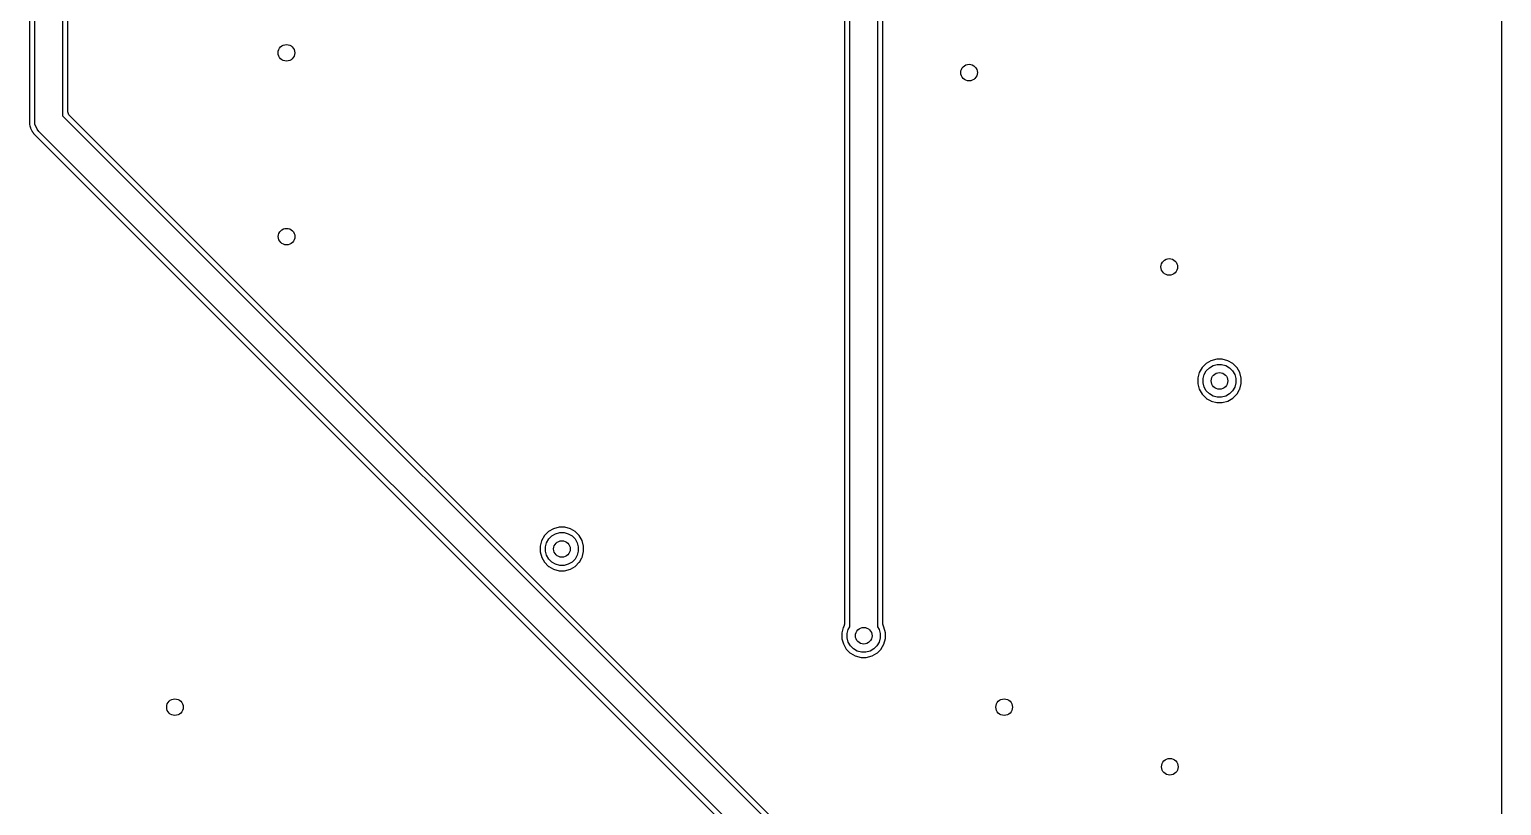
# Model space of a CAD drawing. Header units: inches. Extents: x 3.92 to 7.78, y -6.06 to -2.2.
# Drawn here: x 6.727 to 7.776, y -4.991 to -4.438 of the extents above; entities that cross this region are included whole.
import ezdxf

# ---------------------------------------------------------------- set-up
doc = ezdxf.new("R2010")
doc.units = ezdxf.units.IN
doc.header["$MEASUREMENT"] = 0
doc.layers.add('B.Cu', color=153, linetype='CONTINUOUS', true_color=0x4d7fc4)

msp = doc.modelspace()

# ---------------------------------------------------------------- linework, layer by layer
at = {"layer": 'B.Cu', "linetype": 'CONTINUOUS'}
for p, q in [((6.727, -4.2536), (6.727, -4.5045)), ((6.7308, -4.504), (6.7308, -4.2516)), ((6.7505, -4.2516), (6.7505, -4.4999)), ((7.3114, -4.864), (7.3114, -4.2656)), ((7.3311, -4.2615), (7.3311, -4.864)), ((6.7543, -4.497), (6.7543, -4.2779)), ((7.3076, -4.2685), (7.3076, -4.8622)), ((7.3349, -4.6867), (7.3349, -4.2702)), ((7.7756, -4.2694), (7.7756, -6.0237)), ((6.7552, -4.4992), (6.7543, -4.497)), ((6.727, -4.5045), (6.7271, -4.5047)), ((6.7271, -4.5047), (6.7271, -4.5058)), ((6.7271, -4.5058), (6.7274, -4.5072)), ((6.7274, -4.5072), (6.7275, -4.5074)), ((6.7275, -4.5074), (6.7276, -4.5077)), ((6.7276, -4.5077), (6.7278, -4.5084)), ((6.7278, -4.5084), (6.7278, -4.5086)), ((6.7278, -4.5086), (6.7283, -4.5096)), ((6.731, -4.5059), (6.7308, -4.504)), ((6.7325, -4.5095), (6.731, -4.5059)), ((6.7505, -4.4999), (7.567, -5.3163)), ((7.0625, -4.8065), (6.7552, -4.4992)), ((6.7283, -4.5096), (6.7283, -4.5096)), ((6.7283, -4.5096), (6.7288, -4.5107)), ((6.7288, -4.5107), (6.7289, -4.5109)), ((6.7289, -4.5109), (6.7291, -4.5112)), ((6.7291, -4.5112), (6.7294, -4.5116)), ((6.7294, -4.5116), (6.73, -4.5124)), ((6.73, -4.5124), (6.7301, -4.5126)), ((6.7301, -4.5126), (6.7304, -4.513)), ((6.7304, -4.513), (6.7306, -4.5132)), ((6.7306, -4.5132), (7.5491, -5.3317)), ((6.7337, -4.511), (6.7325, -4.5095)), ((6.7325, -4.5095), (6.7325, -4.5095)), ((7.553, -5.3303), (6.7337, -4.511)), ((7.5652, -4.6764), (7.5623, -4.6792)), ((7.5653, -4.6763), (7.5652, -4.6764)), ((7.5685, -4.6744), (7.5653, -4.6763)), ((7.5727, -4.6733), (7.5685, -4.6744)), ((7.5767, -4.6733), (7.5727, -4.6733)), ((7.5807, -4.6744), (7.5767, -4.6733)), ((7.5842, -4.6763), (7.5807, -4.6744)), ((7.5807, -4.6744), (7.5807, -4.6744)), ((7.5843, -4.6764), (7.5842, -4.6763)), ((7.5869, -4.679), (7.5843, -4.6764)), ((7.3349, -4.8622), (7.3349, -4.6867)), ((7.5602, -4.6829), (7.5592, -4.6867)), ((7.5592, -4.6867), (7.5592, -4.6909)), ((7.5623, -4.6792), (7.5602, -4.6829)), ((7.563, -4.6872), (7.5638, -4.6842)), ((7.5638, -4.6842), (7.5653, -4.6816)), ((7.5653, -4.6816), (7.5675, -4.6794)), ((7.5675, -4.6794), (7.5701, -4.6779)), ((7.5701, -4.6779), (7.5731, -4.6771)), ((7.5731, -4.6771), (7.5762, -4.6771)), ((7.5762, -4.6771), (7.5792, -4.6779)), ((7.5792, -4.6779), (7.5819, -4.6794)), ((7.5819, -4.6794), (7.584, -4.6816)), ((7.584, -4.6816), (7.5856, -4.6842)), ((7.5856, -4.6842), (7.5864, -4.6872)), ((7.5872, -4.6794), (7.5869, -4.679)), ((7.5891, -4.6828), (7.5872, -4.6794)), ((7.5902, -4.6869), (7.5891, -4.6828)), ((7.5902, -4.6907), (7.5902, -4.6869)), ((7.5592, -4.6909), (7.5601, -4.6946)), ((7.5601, -4.6946), (7.5602, -4.6948)), ((7.5602, -4.6948), (7.5623, -4.6983)), ((7.563, -4.6903), (7.563, -4.6872)), ((7.5638, -4.6933), (7.563, -4.6903)), ((7.5653, -4.696), (7.5638, -4.6933)), ((7.5675, -4.6981), (7.5653, -4.696)), ((7.584, -4.696), (7.5819, -4.6981)), ((7.5856, -4.6933), (7.584, -4.696)), ((7.5864, -4.6903), (7.5856, -4.6933)), ((7.5864, -4.6872), (7.5864, -4.6903)), ((7.5872, -4.6981), (7.589, -4.695)), ((7.589, -4.695), (7.5891, -4.6948)), ((7.5891, -4.6948), (7.5902, -4.6907)), ((7.5623, -4.6983), (7.5652, -4.7012)), ((7.5652, -4.7012), (7.5652, -4.7013)), ((7.5652, -4.7013), (7.5685, -4.7031)), ((7.5701, -4.6997), (7.5675, -4.6981)), ((7.5685, -4.7031), (7.5687, -4.7032)), ((7.5687, -4.7032), (7.5727, -4.7043)), ((7.5731, -4.7005), (7.5701, -4.6997)), ((7.5727, -4.7043), (7.5767, -4.7043)), ((7.5762, -4.7005), (7.5731, -4.7005)), ((7.5792, -4.6997), (7.5762, -4.7005)), ((7.5767, -4.7043), (7.5807, -4.7032)), ((7.5819, -4.6981), (7.5792, -4.6997)), ((7.5807, -4.7032), (7.5841, -4.7012)), ((7.5807, -4.7032), (7.5807, -4.7032)), ((7.5841, -4.7012), (7.5872, -4.6981)), ((7.0939, -4.7991), (7.0918, -4.8027)), ((7.0968, -4.7961), (7.0939, -4.7991)), ((7.0954, -4.8041), (7.0969, -4.8014)), ((7.1002, -4.7942), (7.0968, -4.7961)), ((7.0969, -4.8014), (7.0991, -4.7992)), ((7.0991, -4.7992), (7.1018, -4.7977)), ((7.1043, -4.7931), (7.1002, -4.7942)), ((7.1018, -4.7977), (7.1048, -4.7969)), ((7.1083, -4.7931), (7.1043, -4.7931)), ((7.1048, -4.7969), (7.1078, -4.7969)), ((7.1078, -4.7969), (7.1108, -4.7977)), ((7.1124, -4.7942), (7.1083, -4.7931)), ((7.1108, -4.7977), (7.1135, -4.7992)), ((7.1158, -4.7961), (7.1124, -4.7942)), ((7.1124, -4.7942), (7.1124, -4.7942)), ((7.1135, -4.7992), (7.1157, -4.8014)), ((7.1157, -4.8014), (7.1172, -4.8041)), ((7.1187, -4.7991), (7.1158, -4.7961)), ((7.1207, -4.8026), (7.1187, -4.7991)), ((7.4199, -5.1639), (7.0625, -4.8065)), ((7.0918, -4.8027), (7.0908, -4.8065)), ((7.0908, -4.8065), (7.0908, -4.8107)), ((7.0908, -4.8107), (7.0919, -4.8146)), ((7.0946, -4.807), (7.0954, -4.8041)), ((7.0946, -4.8101), (7.0946, -4.807)), ((7.0954, -4.8131), (7.0946, -4.8101)), ((7.1172, -4.8041), (7.118, -4.807)), ((7.118, -4.8101), (7.1172, -4.8131)), ((7.118, -4.807), (7.118, -4.8101)), ((7.1218, -4.8067), (7.1207, -4.8026)), ((7.1207, -4.8146), (7.1218, -4.8105)), ((7.1218, -4.8105), (7.1218, -4.8067)), ((7.0919, -4.8146), (7.0919, -4.8146)), ((7.0919, -4.8146), (7.0938, -4.8179)), ((7.0938, -4.8179), (7.0939, -4.8181)), ((7.0939, -4.8181), (7.0968, -4.821)), ((7.0969, -4.8158), (7.0954, -4.8131)), ((7.0968, -4.821), (7.0969, -4.8211)), ((7.0991, -4.8179), (7.0969, -4.8158)), ((7.0969, -4.8211), (7.1002, -4.823)), ((7.1018, -4.8195), (7.0991, -4.8179)), ((7.1002, -4.823), (7.1002, -4.823)), ((7.1002, -4.823), (7.1044, -4.8241)), ((7.1048, -4.8203), (7.1018, -4.8195)), ((7.1078, -4.8203), (7.1048, -4.8203)), ((7.1108, -4.8195), (7.1078, -4.8203)), ((7.1082, -4.8241), (7.1124, -4.823)), ((7.1135, -4.8179), (7.1108, -4.8195)), ((7.1124, -4.823), (7.1157, -4.8211)), ((7.1124, -4.823), (7.1124, -4.823)), ((7.1157, -4.8158), (7.1135, -4.8179)), ((7.1172, -4.8131), (7.1157, -4.8158)), ((7.1157, -4.8211), (7.1158, -4.821)), ((7.1158, -4.821), (7.1187, -4.8181)), ((7.1187, -4.8181), (7.1188, -4.8179)), ((7.1188, -4.8179), (7.1206, -4.8148)), ((7.1206, -4.8148), (7.1207, -4.8146)), ((7.1044, -4.8241), (7.1082, -4.8241)), ((7.3067, -4.8646), (7.3058, -4.8683)), ((7.3072, -4.8638), (7.3067, -4.8646)), ((7.3076, -4.8622), (7.3072, -4.8638)), ((7.3103, -4.8659), (7.3114, -4.864)), ((7.3311, -4.864), (7.3322, -4.8659)), ((7.3353, -4.8637), (7.3349, -4.8622)), ((7.3356, -4.8643), (7.3353, -4.8637)), ((7.3357, -4.8644), (7.3356, -4.8643)), ((7.3368, -4.8684), (7.3357, -4.8644)), ((7.3058, -4.8683), (7.3058, -4.8726)), ((7.3058, -4.8726), (7.3068, -4.8763)), ((7.3095, -4.8689), (7.3103, -4.8659)), ((7.3095, -4.872), (7.3095, -4.8689)), ((7.3103, -4.8749), (7.3095, -4.872)), ((7.3119, -4.8776), (7.3103, -4.8749)), ((7.3322, -4.8749), (7.3306, -4.8776)), ((7.3322, -4.8659), (7.333, -4.8689)), ((7.333, -4.872), (7.3322, -4.8749)), ((7.333, -4.8689), (7.333, -4.872)), ((7.3356, -4.8765), (7.3368, -4.8724)), ((7.3368, -4.8724), (7.3368, -4.8684)), ((7.3068, -4.8763), (7.3068, -4.8763)), ((7.3068, -4.8763), (7.3088, -4.8799)), ((7.3088, -4.8799), (7.3088, -4.8799)), ((7.3088, -4.8799), (7.3115, -4.8826)), ((7.3115, -4.8826), (7.3119, -4.8829)), ((7.3141, -4.8798), (7.3119, -4.8776)), ((7.3119, -4.8829), (7.3152, -4.8848)), ((7.3167, -4.8813), (7.3141, -4.8798)), ((7.3152, -4.8848), (7.3194, -4.8859)), ((7.3197, -4.8821), (7.3167, -4.8813)), ((7.3194, -4.8859), (7.3231, -4.8859)), ((7.3228, -4.8821), (7.3197, -4.8821)), ((7.3258, -4.8813), (7.3228, -4.8821)), ((7.3231, -4.8859), (7.3273, -4.8848)), ((7.3284, -4.8798), (7.3258, -4.8813)), ((7.3273, -4.8848), (7.3307, -4.8829)), ((7.3273, -4.8848), (7.3273, -4.8848)), ((7.3306, -4.8776), (7.3284, -4.8798)), ((7.3307, -4.8829), (7.331, -4.8826)), ((7.331, -4.8826), (7.3337, -4.8799)), ((7.3337, -4.8799), (7.3338, -4.8798)), ((7.3338, -4.8798), (7.3356, -4.8765))]:
    msp.add_line(p, q, dxfattribs=at)
at = {"layer": 'B.Cu'}
for centre in [(6.9101, -4.455), (6.9101, -4.455), (7.3963, -4.4691), (7.3963, -4.4691), (6.9102, -4.586), (6.9102, -4.586), (7.5389, -4.6076), (7.5389, -4.6076), (7.5747, -4.6888), (7.5747, -4.6888), (7.1063, -4.8086), (7.1063, -4.8086), (7.3213, -4.8704), (7.3213, -4.8704), (6.8307, -4.9213), (6.8307, -4.9213), (7.4213, -4.9213), (7.4213, -4.9213), (7.5393, -4.9638), (7.5393, -4.9638)]:
    msp.add_circle(centre, 0.00591, dxfattribs=at)

doc.saveas('drawing.dxf')
